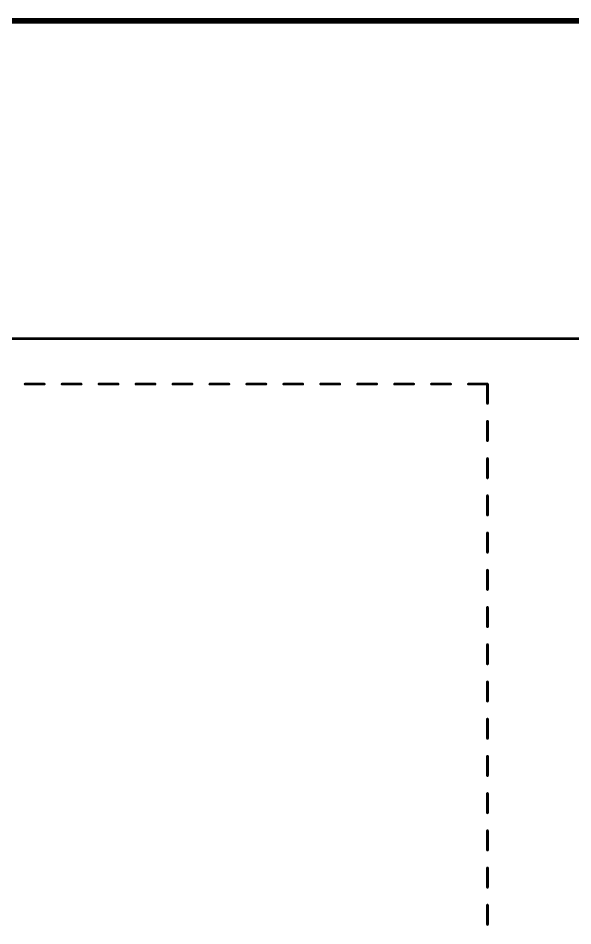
# Model space of a CAD drawing. Extents: x 0 to 264, y 0 to 180.
# Drawn here: x 72.8 to 103.8, y 129.7 to 180.5 of the extents above; entities that cross this region are included whole.
import ezdxf

# ---------------------------------------------------------------- set-up
doc = ezdxf.new("R2010")
doc.units = 0
for name, color, linetype in [('91', 122, 'CONTINUOUS'), ('94', 12, 'CONTINUOUS'), ('95', 251, 'CONTINUOUS')]:
    doc.layers.add(name, color=color, linetype=linetype)

msp = doc.modelspace()

# ---------------------------------------------------------------- linework, layer by layer
at = {"layer": '91', "const_width": 0.1524}
msp.add_lwpolyline([(127, 162.56), (63.5, 162.56)], dxfattribs=at)
at = {"layer": '94', "const_width": 0.3}
msp.add_lwpolyline([(264.16, 180.34), (0, 180.34)], dxfattribs=at)
at = {"layer": '95', "const_width": 0.1524}
for points in [[(73.2107, 160.02), (74.276, 160.02)], [(75.276, 160.02), (76.3413, 160.02)], [(77.3413, 160.02), (78.4067, 160.02)], [(79.4067, 160.02), (80.472, 160.02)], [(81.472, 160.02), (82.5373, 160.02)], [(83.5373, 160.02), (84.6027, 160.02)], [(85.6027, 160.02), (86.668, 160.02)], [(87.668, 160.02), (88.7333, 160.02)], [(89.7333, 160.02), (90.7987, 160.02)], [(91.7987, 160.02), (92.864, 160.02)], [(93.864, 160.02), (94.9293, 160.02)], [(95.9293, 160.02), (96.9947, 160.02)], [(97.9947, 160.02), (99.06, 160.02)], [(99.06, 160.02), (99.06, 158.938)], [(99.06, 157.938), (99.06, 156.856)], [(99.06, 155.856), (99.06, 154.774)], [(99.06, 153.774), (99.06, 152.692)], [(99.06, 151.692), (99.06, 150.61)], [(99.06, 149.61), (99.06, 148.528)], [(99.06, 147.528), (99.06, 146.446)], [(99.06, 145.446), (99.06, 144.364)], [(99.06, 143.364), (99.06, 142.282)], [(99.06, 141.282), (99.06, 140.2)], [(99.06, 139.2), (99.06, 138.118)], [(99.06, 137.118), (99.06, 136.036)], [(99.06, 135.036), (99.06, 133.954)], [(99.06, 132.954), (99.06, 131.872)], [(99.06, 130.872), (99.06, 129.79)]]:
    msp.add_lwpolyline(points, dxfattribs=at)
at = {"layer": '95', "const_width": 0.0762}
for points in [[(73.2107, 160.0581, 1), (73.2107, 159.9819)], [(74.276, 159.9819, 1), (74.276, 160.0581)], [(75.276, 160.0581, 1), (75.276, 159.9819)], [(76.3413, 159.9819, 1), (76.3413, 160.0581)], [(77.3413, 160.0581, 1), (77.3413, 159.9819)], [(78.4067, 159.9819, 1), (78.4067, 160.0581)], [(79.4067, 160.0581, 1), (79.4067, 159.9819)], [(80.472, 159.9819, 1), (80.472, 160.0581)], [(81.472, 160.0581, 1), (81.472, 159.9819)], [(82.5373, 159.9819, 1), (82.5373, 160.0581)], [(83.5373, 160.0581, 1), (83.5373, 159.9819)], [(84.6027, 159.9819, 1), (84.6027, 160.0581)], [(85.6027, 160.0581, 1), (85.6027, 159.9819)], [(86.668, 159.9819, 1), (86.668, 160.0581)], [(87.668, 160.0581, 1), (87.668, 159.9819)], [(88.7333, 159.9819, 1), (88.7333, 160.0581)], [(89.7333, 160.0581, 1), (89.7333, 159.9819)], [(90.7987, 159.9819, 1), (90.7987, 160.0581)], [(91.7987, 160.0581, 1), (91.7987, 159.9819)], [(92.864, 159.9819, 1), (92.864, 160.0581)], [(93.864, 160.0581, 1), (93.864, 159.9819)], [(94.9293, 159.9819, 1), (94.9293, 160.0581)], [(95.9293, 160.0581, 1), (95.9293, 159.9819)], [(96.9947, 159.9819, 1), (96.9947, 160.0581)], [(97.9947, 160.0581, 1), (97.9947, 159.9819)], [(99.0981, 160.02, 1), (99.0219, 160.02)], [(99.06, 159.9819, 1), (99.06, 160.0581)], [(99.0219, 158.938, 1), (99.0981, 158.938)], [(99.0981, 157.938, 1), (99.0219, 157.938)], [(99.0219, 156.856, 1), (99.0981, 156.856)], [(99.0981, 155.856, 1), (99.0219, 155.856)], [(99.0219, 154.774, 1), (99.0981, 154.774)], [(99.0981, 153.774, 1), (99.0219, 153.774)], [(99.0219, 152.692, 1), (99.0981, 152.692)], [(99.0981, 151.692, 1), (99.0219, 151.692)], [(99.0219, 150.61, 1), (99.0981, 150.61)], [(99.0981, 149.61, 1), (99.0219, 149.61)], [(99.0219, 148.528, 1), (99.0981, 148.528)], [(99.0981, 147.528, 1), (99.0219, 147.528)], [(99.0219, 146.446, 1), (99.0981, 146.446)], [(99.0981, 145.446, 1), (99.0219, 145.446)], [(99.0219, 144.364, 1), (99.0981, 144.364)], [(99.0981, 143.364, 1), (99.0219, 143.364)], [(99.0219, 142.282, 1), (99.0981, 142.282)], [(99.0981, 141.282, 1), (99.0219, 141.282)], [(99.0219, 140.2, 1), (99.0981, 140.2)], [(99.0981, 139.2, 1), (99.0219, 139.2)], [(99.0219, 138.118, 1), (99.0981, 138.118)], [(99.0981, 137.118, 1), (99.0219, 137.118)], [(99.0219, 136.036, 1), (99.0981, 136.036)], [(99.0981, 135.036, 1), (99.0219, 135.036)], [(99.0219, 133.954, 1), (99.0981, 133.954)], [(99.0981, 132.954, 1), (99.0219, 132.954)], [(99.0219, 131.872, 1), (99.0981, 131.872)], [(99.0981, 130.872, 1), (99.0219, 130.872)], [(99.0219, 129.79, 1), (99.0981, 129.79)]]:
    msp.add_lwpolyline(points, format="xyb", dxfattribs=at)

doc.saveas('drawing.dxf')
